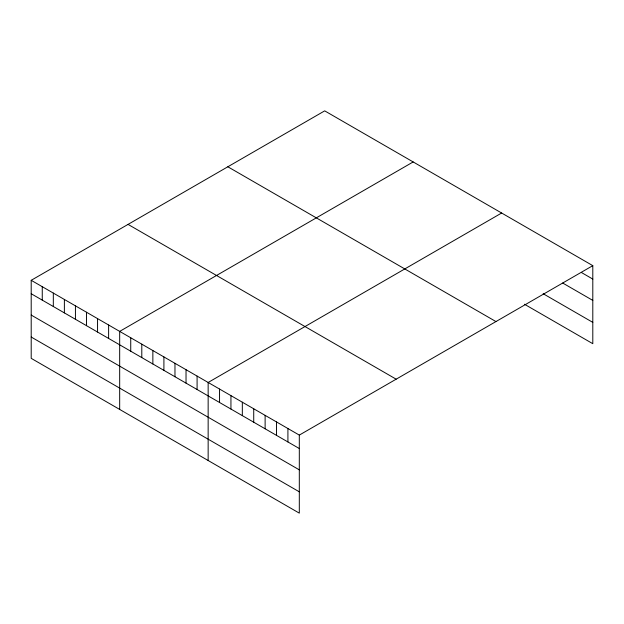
<?xml version="1.0" encoding="UTF-8"?>
<svg xmlns="http://www.w3.org/2000/svg" width="624" height="624" viewBox="0 0 624 624"><rect width="100%" height="100%" fill="white"/><g stroke="black" fill="none" stroke-linecap="round" stroke-linejoin="round"><path stroke-width="0.94" d="M31.2 280.309L299.309 435.1L299.309 513.139L31.2 358.348L31.2 280.309L324.691 110.861L592.8 265.652L592.8 343.691L524.433 304.223M413.166 161.944L119.675 331.391L119.675 409.43M501.641 213.018L208.151 382.465L208.151 460.512M299.309 435.1L592.8 265.652M581.404 272.501L592.8 279.084M562.684 283.015L592.8 300.401M543.153 293.709L592.8 322.374M227.838 166.78L495.947 321.571M128.053 224.39L396.162 379.181M31.2 293.74L299.309 448.531M31.2 315.058L299.309 469.849M31.2 337.03L299.309 491.821M287.914 428.516L287.914 441.948M276.518 421.941L276.518 435.373M265.122 415.358L265.122 428.789M253.726 408.782L253.726 422.214M242.33 402.207L242.33 415.639M230.942 395.624L230.942 409.055M219.547 389.048L219.547 402.48M197.09 376.085L197.09 389.516M186.03 369.697L186.03 383.128M174.97 363.316L174.97 376.748M163.909 356.928L163.909 370.36M152.857 350.54L152.857 363.971M141.796 344.159L141.796 357.591M130.736 337.771L130.736 351.203M108.615 325.003L108.615 338.434M97.555 318.614L97.555 332.046M86.494 312.234L86.494 325.666M75.434 305.846L75.434 319.277M64.381 299.465L64.381 312.897M53.321 293.077L53.321 306.509M42.26 286.689L42.26 300.121"/></g></svg>
